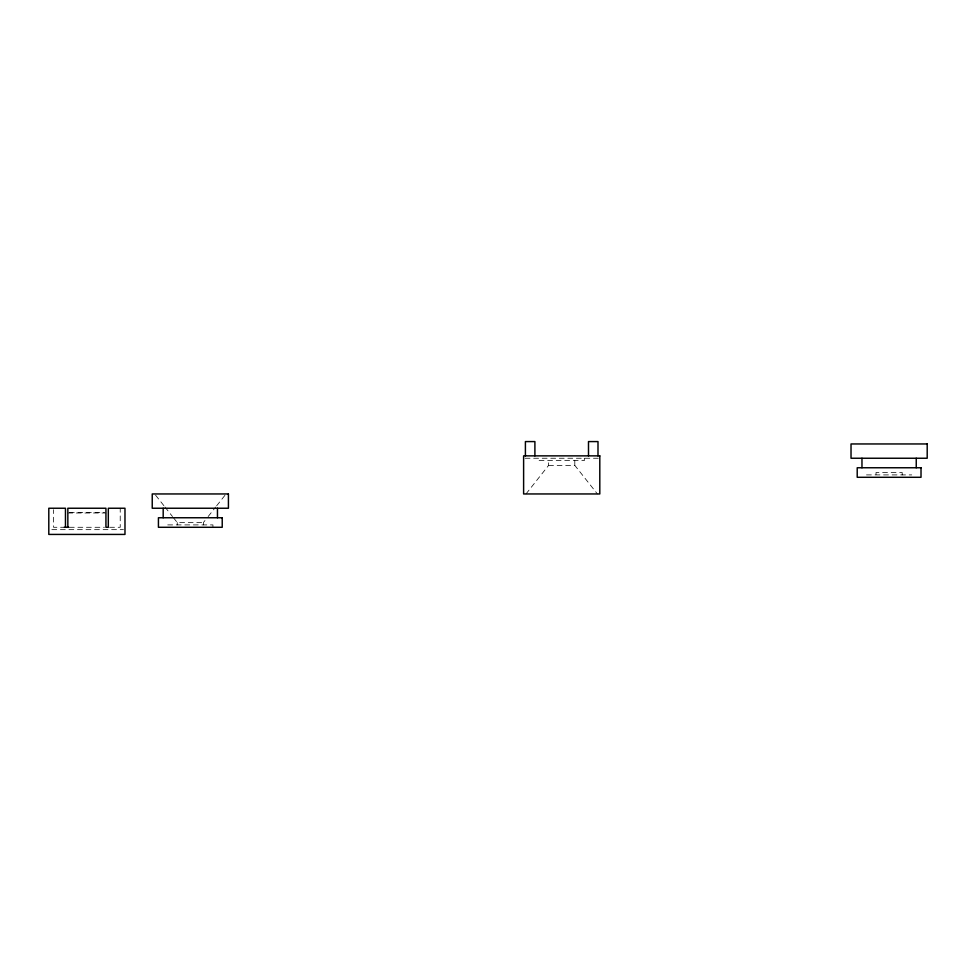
<?xml version="1.0" encoding="UTF-8"?>
<svg xmlns="http://www.w3.org/2000/svg" width="976" height="976" viewBox="0 0 976 976"><rect width="100%" height="100%" fill="white"/><g stroke="black" fill="none" stroke-linecap="round" stroke-linejoin="round"><path stroke-width="0.73" stroke-dasharray="4.88 3.66" d="M203.423 524.905L203.423 522.514L207.193 517.756M208.132 516.572L215.672 507.044M216.611 505.861L226.029 493.954M525.991 493.954L548.61 465.381L548.61 460.623M525.137 458.244L598.276 458.244M548.61 465.381L574.803 465.381L597.41 493.954M866.493 474.909L911.73 474.909M69.369 512.607L104.408 512.607M67.844 512.998L105.933 512.998M173.46 517.756L177.229 522.514L203.423 522.514M65.465 527.284L53.558 527.284L53.558 509.704M69.369 527.284L104.408 527.284M109.617 527.284L120.219 527.284L120.219 508.24M51.85 529.663L123.452 529.663M155.562 495.137L164.041 505.861M164.981 507.044L172.52 516.572M902.202 474.909L902.202 472.53L876.021 472.53L876.021 474.909M584.319 458.244L584.319 460.623L539.094 460.623L539.094 458.244M574.803 460.623L574.803 465.381M212.939 527.284L212.939 524.905L167.713 524.905L167.713 527.284M177.229 522.514L177.229 524.905"/><path stroke-width="1.46" d="M64.172 527.284L68.71 527.284M916.244 458.244L916.244 467.76M861.967 458.244L861.967 467.76M597.995 455.865L597.995 441.579L588.491 441.579L588.504 455.865M534.897 455.865L534.897 441.579L525.405 441.579L525.405 455.865M217.465 508.24L217.465 517.756M163.187 508.24L163.187 517.756M67.844 527.284L67.844 508.24L105.933 508.24L105.933 527.284L108.312 527.284L108.312 508.24L124.977 508.24L124.977 534.421L48.8 534.421L48.8 508.24L65.465 508.24L65.465 527.284M927.2 443.958L851.023 443.958L851.023 458.244L927.2 458.244L927.2 443.958M599.801 455.865L523.612 455.865L523.612 493.954L599.801 493.954L599.801 455.865M921.015 467.76L857.209 467.76L857.209 477.288L921.015 477.288L921.015 467.76M228.421 493.954L152.232 493.954L152.232 508.24L228.421 508.24L228.421 493.954M222.223 517.756L158.429 517.756L158.429 527.284L222.223 527.284L222.223 517.756"/></g></svg>
